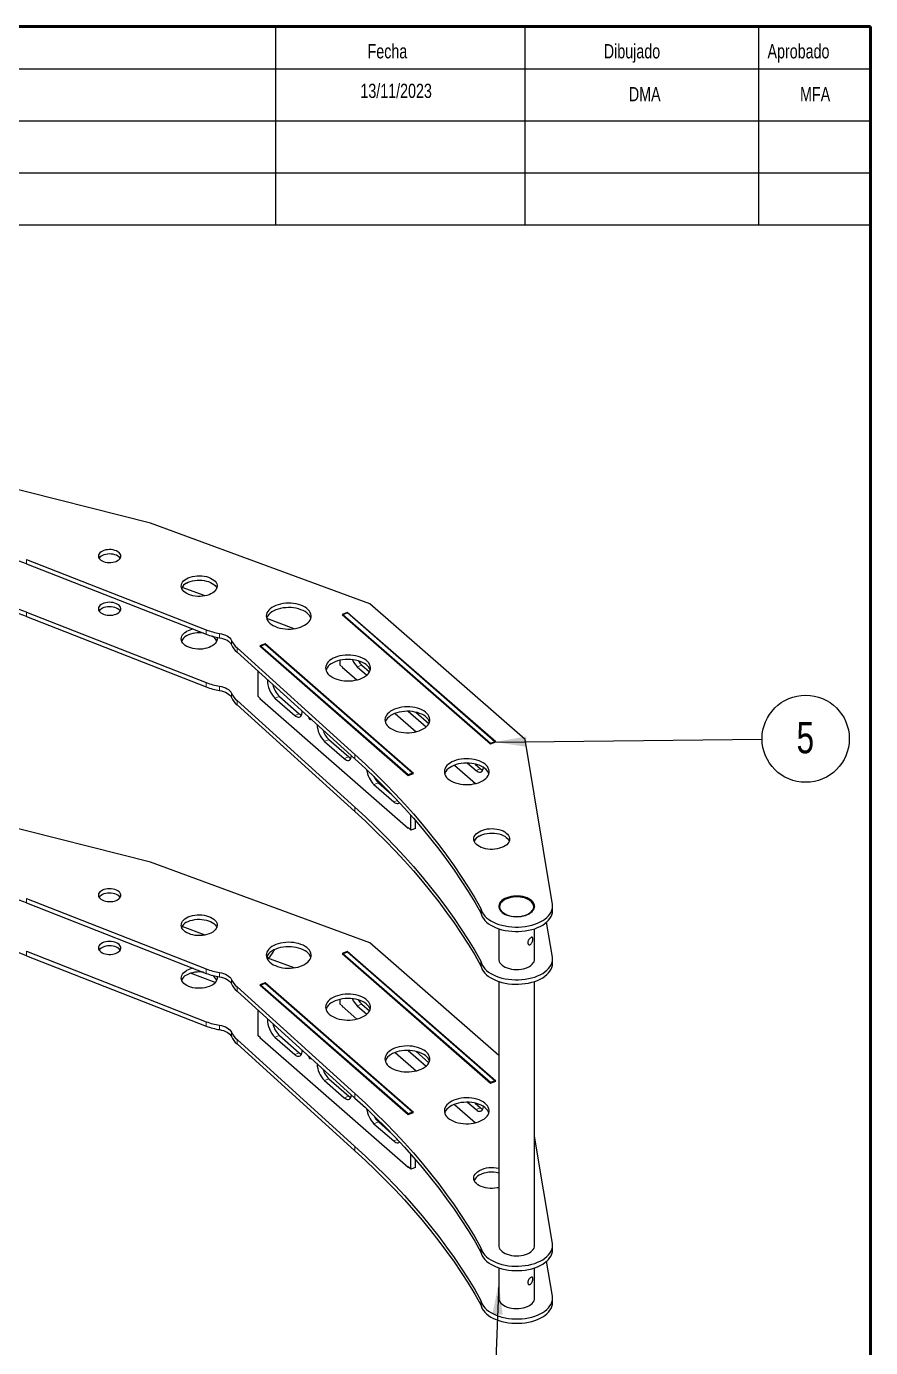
# Model space of a CAD drawing. Header units: millimetres. Extents: x 0 to 1847, y 0 to 674.
# Drawn here: x 493.9 to 588, y 268.8 to 416 of the extents above; entities that cross this region are included whole.
import ezdxf

# ---------------------------------------------------------------- set-up
doc = ezdxf.new("R2010")
doc.units = ezdxf.units.MM
doc.linetypes.add('PHANTOM', pattern=[12.7, 6.35, -1.27, 1.27, -1.27, 1.27, -1.27])
doc.layers.add('FORMATO', color=7, linetype='Continuous')
doc.styles.add('SLDTEXTSTYLE0', font='TXT', dxfattribs={"width": 0.75})
doc.dimstyles.new('SLDDIMSTYLE2', dxfattribs={"dimtxt": 0.18, "dimasz": 3.5, "dimexe": 0, "dimexo": 0.0625, "dimgap": 0, "dimtad": 0, "dimtih": 1, "dimtoh": 1, "dimdec": 0, "dimrnd": 1e-09, "dimzin": 0, "dimdsep": 46, "dimtxsty": 'Standard', "dimsah": 1, "dimcen": 0.09, "dimadec": 0, "dimazin": 0, "dimtfac": 3.5, "dimtdec": 0, "dimtofl": 0, "dimtmove": 0, "dimatfit": 3, "dimfxl": 1, "dimfrac": 2, "dimtolj": 1, "dimtzin": 0, "dimarcsym": 0})

# ---------------------------------------------------------------- blocks, each defined once
blk = doc.blocks.new('SW_NOTE_0_9')
at = {"layer": 'FORMATO', "color": 0}
blk.add_circle((4.86, 0.05), 4.86, dxfattribs=at)
at = {"layer": 'FORMATO', "color": 0, "insert": (4.82, 1.93), "char_height": 3.5, "attachment_point": 2, "style": 'SLDTEXTSTYLE0'}
blk.add_mtext('5', dxfattribs=at)

msp = doc.modelspace()

# ---------------------------------------------------------------- linework, layer by layer
at = {"color": 7, "linetype": 'Continuous', "lineweight": 25}
for p, q in [((507.696, 360.684), (458.189, 373.134)), ((532.143, 351.679), (507.696, 360.684)), ((493.868, 356.63), (513.922, 348.778)), ((493.868, 356.14), (513.922, 348.288)), ((513.778, 352.564), (511.215, 353.509)), ((493.868, 350.751), (513.922, 342.899)), ((529.641, 350.724), (529.057, 350.501)), ((529.654, 350.66), (529.153, 350.469)), ((546.181, 336.276), (529.641, 350.724)), ((529.641, 350.655), (529.641, 350.724)), ((546.085, 336.308), (529.654, 350.66)), ((549.452, 336.56), (532.143, 351.679)), ((493.868, 350.261), (513.922, 342.409)), ((523.709, 348.907), (520.652, 350.033)), ((529.057, 350.501), (545.597, 336.053)), ((529.153, 350.417), (529.153, 350.469)), ((545.584, 336.117), (529.153, 350.469)), ((530.495, 334.883), (517.343, 346.784)), ((530.495, 334.394), (517.343, 346.294)), ((520.464, 347.223), (519.88, 347)), ((519.88, 347), (536.42, 332.552)), ((520.477, 347.159), (519.976, 346.968)), ((519.976, 346.916), (519.976, 346.968)), ((536.407, 332.616), (519.976, 346.968)), ((537.004, 332.775), (520.464, 347.223)), ((520.464, 347.154), (520.464, 347.223)), ((536.908, 332.807), (520.477, 347.159)), ((528.823, 345.384), (528.823, 344.879)), ((529.153, 344.59), (528.823, 344.879)), ((529.098, 344.638), (529.057, 344.622)), ((530.752, 344.663), (531.813, 343.737)), ((531.253, 344.854), (532.112, 344.104)), ((519.646, 344.211), (519.646, 341.378)), ((529.057, 344.622), (530.689, 343.197)), ((529.153, 344.538), (529.153, 344.59)), ((530.495, 329.004), (517.343, 340.905)), ((530.495, 328.514), (517.343, 340.415)), ((519.976, 341.089), (519.646, 341.378)), ((519.921, 341.137), (519.88, 341.121)), ((519.88, 341.121), (536.42, 326.673)), ((519.976, 341.037), (519.976, 341.089)), ((521.575, 341.162), (523.781, 339.236)), ((522.076, 341.353), (524.281, 339.427)), ((534.963, 339.463), (537.305, 337.417)), ((536.434, 339.701), (538.43, 337.957)), ((537.271, 339.598), (538.728, 338.324)), ((527.089, 336.346), (529.294, 334.419)), ((527.59, 336.537), (529.795, 334.61)), ((546.085, 336.308), (545.584, 336.117)), ((545.584, 336.117), (545.584, 336.065)), ((545.597, 336.053), (546.181, 336.276)), ((546.085, 336.308), (546.085, 336.239)), ((552.498, 318.17), (549.452, 336.56)), ((541.579, 333.684), (543.921, 331.638)), ((543.05, 333.921), (543.985, 333.105)), ((543.887, 333.818), (544.486, 333.296)), ((507.696, 322.878), (468.312, 332.783)), ((532.603, 331.53), (534.808, 329.603)), ((533.103, 331.721), (534.597, 330.416)), ((536.908, 332.807), (536.407, 332.616)), ((536.407, 332.616), (536.407, 332.564)), ((536.42, 332.552), (537.004, 332.775)), ((536.908, 332.807), (536.908, 332.738)), ((536.738, 326.448), (536.738, 328.091)), ((537.238, 326.639), (537.238, 327.518)), ((536.738, 326.448), (536.407, 326.737)), ((536.407, 326.737), (536.407, 326.685)), ((536.42, 326.673), (536.462, 326.689)), ((537.238, 326.639), (536.738, 326.448)), ((532.143, 313.873), (507.696, 322.878)), ((493.868, 318.824), (513.922, 310.972)), ((493.868, 318.334), (513.922, 310.483)), ((546.957, 318.552), (547.101, 318.644)), ((547.172, 318.685), (547.101, 318.644)), ((549.93, 318.644), (549.859, 318.685)), ((544.538, 317.707), (544.538, 317.217)), ((552.516, 317.461), (552.516, 317.951)), ((513.778, 314.759), (511.215, 315.703)), ((546.516, 315.461), (546.516, 312.072)), ((550.516, 312.072), (550.516, 315.461)), ((552.498, 312.291), (551.852, 316.187)), ((546.516, 301.319), (532.143, 313.873)), ((493.868, 312.945), (513.922, 305.093)), ((493.868, 312.455), (513.922, 304.603)), ((529.641, 312.918), (529.057, 312.696)), ((529.057, 312.696), (545.597, 298.247)), ((529.654, 312.854), (529.153, 312.663)), ((529.153, 312.611), (529.153, 312.663)), ((545.584, 298.311), (529.153, 312.663)), ((546.181, 298.47), (529.641, 312.918)), ((529.641, 312.849), (529.641, 312.918)), ((546.085, 298.502), (529.654, 312.854)), ((523.709, 311.101), (520.652, 312.227)), ((544.538, 311.828), (544.538, 311.338)), ((552.516, 311.582), (552.516, 312.072)), ((514.926, 309.469), (512.153, 310.49)), ((520.464, 309.417), (519.88, 309.194)), ((520.477, 309.353), (519.976, 309.162)), ((537.004, 294.969), (520.464, 309.417)), ((520.464, 309.348), (520.464, 309.417)), ((536.908, 295.001), (520.477, 309.353)), ((546.516, 309.582), (546.516, 280.145)), ((550.516, 280.145), (550.516, 309.582)), ((530.495, 297.078), (517.343, 308.978)), ((530.495, 296.588), (517.343, 308.488)), ((519.88, 309.194), (536.42, 294.746)), ((519.976, 309.11), (519.976, 309.162)), ((536.407, 294.81), (519.976, 309.162)), ((519.646, 306.405), (519.646, 303.572)), ((528.823, 307.579), (528.823, 307.073)), ((529.153, 306.784), (528.823, 307.073)), ((529.098, 306.832), (529.057, 306.817)), ((529.057, 306.817), (530.689, 305.391)), ((529.153, 306.732), (529.153, 306.784)), ((530.752, 306.857), (531.813, 305.931)), ((531.253, 307.048), (532.112, 306.298)), ((519.976, 303.283), (519.646, 303.572)), ((522.076, 303.547), (524.281, 301.621)), ((530.495, 291.199), (517.343, 303.099)), ((530.495, 290.709), (517.343, 302.609)), ((519.921, 303.331), (519.88, 303.315)), ((519.88, 303.315), (536.42, 288.867)), ((519.976, 303.231), (519.976, 303.283)), ((521.575, 303.356), (523.781, 301.43)), ((534.963, 301.658), (537.305, 299.612)), ((536.434, 301.895), (538.43, 300.151)), ((537.271, 301.792), (538.728, 300.519)), ((527.089, 298.54), (529.294, 296.614)), ((527.59, 298.731), (529.795, 296.805)), ((546.085, 298.502), (545.584, 298.311)), ((545.584, 298.311), (545.584, 298.259)), ((545.597, 298.247), (546.181, 298.47)), ((546.085, 298.502), (546.085, 298.433)), ((543.05, 296.116), (543.985, 295.299)), ((536.908, 295.001), (536.407, 294.81)), ((536.407, 294.81), (536.407, 294.758)), ((536.42, 294.746), (537.004, 294.969)), ((536.908, 295.001), (536.908, 294.932)), ((541.579, 295.878), (543.921, 293.832)), ((543.887, 296.012), (544.486, 295.49)), ((532.603, 293.724), (534.808, 291.797)), ((533.103, 293.915), (534.597, 292.61)), ((552.498, 280.365), (550.516, 292.333)), ((536.738, 288.642), (536.738, 290.285)), ((536.738, 288.642), (536.407, 288.931)), ((536.407, 288.931), (536.407, 288.879)), ((536.42, 288.867), (536.462, 288.883)), ((537.238, 288.833), (536.738, 288.642)), ((537.238, 288.833), (537.238, 289.712)), ((544.538, 279.901), (544.538, 279.411)), ((552.516, 279.655), (552.516, 280.145)), ((552.498, 274.485), (551.852, 278.381)), ((546.516, 277.655), (546.516, 274.266)), ((550.516, 274.266), (550.516, 277.655)), ((544.538, 274.022), (544.538, 273.532)), ((552.516, 273.776), (552.516, 274.266))]:
    msp.add_line(p, q, dxfattribs=at)
at = {"color": 8, "linetype": 'PHANTOM', "lineweight": 18}
for p, q in [((493.868, 356.63), (493.868, 356.14)), ((493.868, 350.751), (493.868, 350.261)), ((513.922, 348.288), (513.922, 348.778)), ((515.391, 348.386), (515.391, 347.896)), ((516.721, 347.116), (516.721, 347.606)), ((517.343, 346.784), (517.343, 346.294)), ((531.253, 344.854), (530.752, 344.663)), ((513.922, 342.409), (513.922, 342.899)), ((515.391, 342.507), (515.391, 342.017)), ((516.721, 341.237), (516.721, 341.727)), ((517.343, 340.905), (517.343, 340.415)), ((522.076, 341.353), (521.575, 341.162)), ((524.281, 339.427), (523.781, 339.236)), ((527.59, 336.537), (527.089, 336.346)), ((529.795, 334.61), (529.294, 334.419)), ((530.495, 334.394), (530.495, 334.883)), ((544.486, 333.296), (543.985, 333.105)), ((533.103, 331.721), (532.603, 331.53)), ((530.495, 328.514), (530.495, 329.004)), ((535.219, 329.76), (534.808, 329.603)), ((493.868, 318.824), (493.868, 318.334)), ((493.868, 312.945), (493.868, 312.455)), ((520.754, 312.189), (520.754, 312.501)), ((513.922, 310.483), (513.922, 310.972)), ((515.391, 310.58), (515.391, 310.09)), ((516.721, 309.311), (516.721, 309.801)), ((517.343, 308.978), (517.343, 308.488)), ((531.253, 307.048), (530.752, 306.857)), ((513.922, 304.603), (513.922, 305.093)), ((515.391, 304.701), (515.391, 304.211)), ((516.721, 303.432), (516.721, 303.921)), ((522.076, 303.547), (521.575, 303.356)), ((517.343, 303.099), (517.343, 302.609)), ((524.281, 301.621), (523.781, 301.43)), ((527.59, 298.731), (527.089, 298.54)), ((529.795, 296.805), (529.294, 296.614)), ((530.495, 296.588), (530.495, 297.078)), ((544.486, 295.49), (543.985, 295.299)), ((533.103, 293.915), (532.603, 293.724)), ((535.219, 291.954), (534.808, 291.797)), ((530.495, 290.709), (530.495, 291.199))]:
    msp.add_line(p, q, dxfattribs=at)
at = {"color": 7, "linetype": 'Continuous', "lineweight": 25, "flags": 128}
for points in [[(504.027, 356.494), (504.164, 356.587), (504.271, 356.693), (504.346, 356.808), (504.386, 356.928), (504.391, 357.05), (504.359, 357.171), (504.293, 357.287), (504.193, 357.395), (504.064, 357.492), (503.908, 357.575), (503.729, 357.641), (503.534, 357.689), (503.328, 357.718), (503.117, 357.726), (502.906, 357.713), (502.702, 357.679), (502.511, 357.627), (502.337, 357.556), (502.187, 357.469), (502.065, 357.369), (501.974, 357.259), (501.916, 357.141), (501.893, 357.019), (501.907, 356.897), (501.956, 356.778), (502.039, 356.666), (502.154, 356.563), (502.298, 356.473), (502.465, 356.398), (502.653, 356.34), (502.854, 356.302), (503.064, 356.284), (503.276, 356.287), (503.484, 356.31), (503.682, 356.353), (503.865, 356.415), (504.027, 356.494)], [(504.319, 356.759), (504.293, 356.797), (504.193, 356.906), (504.064, 357.002), (503.908, 357.085), (503.729, 357.152), (503.534, 357.2), (503.328, 357.228), (503.117, 357.236), (502.906, 357.223), (502.702, 357.189), (502.511, 357.137), (502.337, 357.066), (502.187, 356.979), (502.065, 356.879), (501.974, 356.769), (501.967, 356.759)], [(511.71, 354.472), (511.911, 354.574), (512.134, 354.659), (512.375, 354.726), (512.628, 354.774), (512.891, 354.802), (513.158, 354.81), (513.424, 354.797), (513.685, 354.764), (513.936, 354.711), (514.172, 354.639), (514.39, 354.55), (514.585, 354.444), (514.754, 354.325), (514.894, 354.193), (515.003, 354.053), (515.078, 353.904), (515.118, 353.752), (515.122, 353.598), (515.091, 353.445), (515.025, 353.295), (514.924, 353.152), (514.792, 353.018), (514.63, 352.896), (514.441, 352.787), (514.229, 352.693), (513.997, 352.617), (513.749, 352.559), (513.49, 352.52), (513.225, 352.502), (512.958, 352.505), (512.694, 352.528), (512.437, 352.571), (512.193, 352.634), (511.965, 352.715), (511.758, 352.812), (511.576, 352.925), (511.421, 353.051), (511.297, 353.187), (511.205, 353.332), (511.147, 353.483), (511.125, 353.636), (511.138, 353.79), (511.187, 353.942), (511.27, 354.089), (511.387, 354.227), (511.534, 354.356), (511.71, 354.472)], [(511.71, 353.982), (511.911, 354.084), (512.134, 354.169), (512.375, 354.236), (512.628, 354.284), (512.891, 354.312), (513.158, 354.32), (513.424, 354.307), (513.685, 354.274), (513.936, 354.221), (514.172, 354.149), (514.39, 354.06), (514.585, 353.954), (514.754, 353.835), (514.894, 353.704), (515.003, 353.563), (515.078, 353.415), (515.079, 353.411)], [(504.027, 350.615), (504.164, 350.708), (504.271, 350.814), (504.346, 350.928), (504.386, 351.049), (504.391, 351.171), (504.359, 351.292), (504.293, 351.408), (504.193, 351.516), (504.064, 351.613), (503.908, 351.696), (503.729, 351.762), (503.534, 351.81), (503.328, 351.839), (503.117, 351.846), (502.906, 351.834), (502.702, 351.8), (502.511, 351.747), (502.337, 351.677), (502.187, 351.59), (502.065, 351.49), (501.974, 351.38), (501.916, 351.262), (501.893, 351.14), (501.907, 351.018), (501.956, 350.899), (502.039, 350.787), (502.154, 350.684), (502.298, 350.594), (502.465, 350.519), (502.653, 350.461), (502.854, 350.423), (503.064, 350.405), (503.276, 350.407), (503.484, 350.431), (503.682, 350.474), (503.865, 350.536), (504.027, 350.615)], [(504.319, 350.88), (504.293, 350.918), (504.193, 351.026), (504.064, 351.123), (503.908, 351.206), (503.729, 351.272), (503.534, 351.32), (503.328, 351.349), (503.117, 351.357), (502.906, 351.344), (502.702, 351.31), (502.511, 351.257), (502.337, 351.187), (502.187, 351.1), (502.065, 351), (501.974, 350.89), (501.967, 350.88)], [(524.874, 349.287), (525.07, 349.414), (525.24, 349.555), (525.379, 349.706), (525.486, 349.865), (525.56, 350.031), (525.599, 350.2), (525.604, 350.371), (525.573, 350.541), (525.508, 350.708), (525.409, 350.869), (525.277, 351.023), (525.115, 351.166), (524.925, 351.297), (524.71, 351.414), (524.472, 351.516), (524.214, 351.601), (523.942, 351.667), (523.657, 351.715), (523.365, 351.743), (523.069, 351.75), (522.774, 351.738), (522.483, 351.705), (522.201, 351.652), (521.932, 351.581), (521.679, 351.492), (521.446, 351.386), (521.237, 351.265), (521.053, 351.131), (520.899, 350.985), (520.776, 350.83), (520.685, 350.667), (520.628, 350.499), (520.606, 350.328), (520.619, 350.158), (520.667, 349.989), (520.75, 349.825), (520.865, 349.667), (521.012, 349.519), (521.188, 349.381), (521.391, 349.257), (521.619, 349.147), (521.867, 349.054), (522.132, 348.978), (522.411, 348.921), (522.7, 348.883), (522.995, 348.865), (523.291, 348.868), (523.585, 348.891), (523.871, 348.933), (524.148, 348.995), (524.409, 349.075), (524.652, 349.173), (524.874, 349.287)], [(525.57, 350.062), (525.508, 350.218), (525.409, 350.379), (525.277, 350.533), (525.115, 350.676), (524.925, 350.807), (524.71, 350.924), (524.472, 351.026), (524.214, 351.111), (523.942, 351.177), (523.657, 351.225), (523.365, 351.253), (523.069, 351.26), (522.774, 351.248), (522.483, 351.215), (522.201, 351.162), (521.932, 351.091), (521.679, 351.002), (521.446, 350.896), (521.237, 350.775), (521.053, 350.641), (520.899, 350.495), (520.776, 350.34), (520.685, 350.177), (520.642, 350.062)], [(515.103, 347.948), (515.118, 347.873), (515.122, 347.719), (515.091, 347.565), (515.025, 347.416), (514.924, 347.273), (514.792, 347.139), (514.63, 347.016), (514.441, 346.907), (514.229, 346.814), (513.997, 346.737), (513.749, 346.68), (513.49, 346.641), (513.225, 346.623), (512.958, 346.626), (512.694, 346.649), (512.437, 346.692), (512.193, 346.755), (511.965, 346.836), (511.758, 346.933), (511.576, 347.046), (511.421, 347.172), (511.297, 347.308), (511.205, 347.453), (511.147, 347.604), (511.125, 347.757), (511.138, 347.911), (511.187, 348.063), (511.27, 348.209), (511.387, 348.348), (511.534, 348.477), (511.71, 348.593), (511.71, 348.593)], [(515.391, 348.386), (515.625, 348.339), (515.846, 348.274), (516.051, 348.194), (516.236, 348.099), (516.398, 347.99), (516.534, 347.871), (516.643, 347.742), (516.721, 347.606)], [(515.391, 347.896), (515.625, 347.849), (515.846, 347.784), (516.051, 347.704), (516.236, 347.609), (516.398, 347.5), (516.534, 347.381), (516.643, 347.252), (516.721, 347.116)], [(531.49, 343.507), (531.687, 343.635), (531.856, 343.776), (531.995, 343.926), (532.102, 344.086), (532.176, 344.251), (532.215, 344.421), (532.22, 344.592), (532.189, 344.762), (532.124, 344.929), (532.025, 345.09), (531.894, 345.243), (531.732, 345.386), (531.542, 345.518), (531.326, 345.635), (531.088, 345.737), (530.831, 345.821), (530.558, 345.888), (530.273, 345.935), (529.981, 345.963), (529.685, 345.971), (529.39, 345.958), (529.099, 345.925), (528.817, 345.873), (528.548, 345.802), (528.295, 345.713), (528.062, 345.607), (527.853, 345.486), (527.67, 345.352), (527.515, 345.206), (527.392, 345.05), (527.301, 344.888), (527.245, 344.72), (527.223, 344.549), (527.236, 344.378), (527.284, 344.21), (527.366, 344.045), (527.482, 343.888), (527.628, 343.739), (527.805, 343.602), (528.008, 343.477), (528.235, 343.368), (528.483, 343.274), (528.749, 343.199), (529.028, 343.141), (529.317, 343.104), (529.611, 343.086), (529.907, 343.089), (530.201, 343.111), (530.488, 343.154), (530.764, 343.216), (531.025, 343.296), (531.269, 343.394), (531.49, 343.507)], [(532.186, 344.283), (532.124, 344.439), (532.025, 344.6), (531.894, 344.753), (531.732, 344.896), (531.542, 345.028), (531.326, 345.145), (531.088, 345.247), (530.831, 345.331), (530.558, 345.398), (530.273, 345.446), (529.981, 345.473), (529.685, 345.481), (529.39, 345.468), (529.099, 345.436), (528.817, 345.383), (528.548, 345.312), (528.295, 345.223), (528.062, 345.117), (527.853, 344.996), (527.67, 344.862), (527.515, 344.716), (527.392, 344.56), (527.301, 344.398), (527.259, 344.283)], [(515.391, 342.507), (515.625, 342.46), (515.846, 342.395), (516.051, 342.315), (516.236, 342.22), (516.398, 342.111), (516.534, 341.992), (516.643, 341.863), (516.721, 341.727)], [(515.391, 342.017), (515.625, 341.97), (515.846, 341.905), (516.051, 341.825), (516.236, 341.73), (516.398, 341.621), (516.534, 341.502), (516.643, 341.373), (516.721, 341.237)], [(523.781, 339.236), (523.91, 339.138), (524.036, 339.072), (524.156, 339.041), (524.267, 339.045), (524.366, 339.083), (524.45, 339.156), (524.518, 339.261), (524.567, 339.395), (524.598, 339.555), (524.608, 339.72)], [(524.281, 339.427), (524.411, 339.329), (524.522, 339.269)], [(525.3, 339.094), (525.308, 339.049), (525.337, 338.956), (525.382, 338.873), (525.435, 338.811), (525.488, 338.781), (525.532, 338.786), (525.562, 338.826), (525.569, 338.851)], [(538.106, 337.728), (538.303, 337.856), (538.472, 337.996), (538.611, 338.147), (538.719, 338.307), (538.792, 338.472), (538.832, 338.642), (538.836, 338.813), (538.806, 338.983), (538.74, 339.149), (538.641, 339.311), (538.51, 339.464), (538.348, 339.607), (538.158, 339.738), (537.942, 339.856), (537.704, 339.957), (537.447, 340.042), (537.174, 340.109), (536.89, 340.156), (536.598, 340.184), (536.302, 340.191), (536.006, 340.179), (535.716, 340.146), (535.434, 340.094), (535.164, 340.022), (534.911, 339.933), (534.679, 339.828), (534.469, 339.707), (534.286, 339.572), (534.132, 339.426), (534.008, 339.271), (533.918, 339.108), (533.861, 338.94), (533.839, 338.77), (533.852, 338.599), (533.9, 338.43), (533.982, 338.266), (534.098, 338.109), (534.245, 337.96), (534.421, 337.823), (534.624, 337.698), (534.851, 337.588), (535.099, 337.495), (535.365, 337.419), (535.644, 337.362), (535.933, 337.324), (536.228, 337.307), (536.524, 337.309), (536.817, 337.332), (537.104, 337.375), (537.38, 337.436), (537.642, 337.517), (537.885, 337.614), (538.106, 337.728)], [(538.802, 338.503), (538.74, 338.66), (538.641, 338.821), (538.51, 338.974), (538.348, 339.117), (538.158, 339.248), (537.942, 339.366), (537.704, 339.467), (537.447, 339.552), (537.174, 339.619), (536.89, 339.666), (536.598, 339.694), (536.302, 339.702), (536.006, 339.689), (535.716, 339.656), (535.434, 339.604), (535.164, 339.533), (534.911, 339.443), (534.679, 339.338), (534.469, 339.217), (534.286, 339.082), (534.132, 338.936), (534.008, 338.781), (533.918, 338.618), (533.875, 338.503)], [(529.294, 334.419), (529.424, 334.322), (529.55, 334.256), (529.67, 334.225), (529.781, 334.229), (529.879, 334.267), (529.964, 334.34), (530.031, 334.445), (530.081, 334.579), (530.111, 334.739), (530.111, 334.74)], [(529.795, 334.61), (529.924, 334.512), (530.036, 334.453)], [(530.495, 334.883), (531.662, 333.807), (532.797, 332.72), (533.901, 331.622), (534.972, 330.513), (536.01, 329.394), (537.016, 328.265), (537.988, 327.126), (538.927, 325.978), (539.832, 324.82), (540.702, 323.655), (541.539, 322.48), (542.341, 321.298), (543.108, 320.108), (543.841, 318.911), (544.538, 317.707)], [(530.495, 334.394), (531.662, 333.317), (532.797, 332.23), (533.901, 331.132), (534.972, 330.023), (536.01, 328.904), (537.016, 327.775), (537.988, 326.636), (538.927, 325.488), (539.832, 324.33), (540.702, 323.165), (541.539, 321.99), (542.341, 320.808), (543.108, 319.618), (543.841, 318.421), (544.538, 317.217)], [(544.723, 331.949), (544.919, 332.076), (545.089, 332.217), (545.228, 332.368), (545.335, 332.527), (545.409, 332.693), (545.448, 332.862), (545.453, 333.033), (545.422, 333.203), (545.357, 333.37), (545.258, 333.531), (545.126, 333.685), (544.964, 333.828), (544.774, 333.959), (544.559, 334.076), (544.321, 334.178), (544.064, 334.263), (543.791, 334.329), (543.506, 334.377), (543.214, 334.405), (542.918, 334.412), (542.623, 334.399), (542.332, 334.367), (542.05, 334.314), (541.781, 334.243), (541.528, 334.154), (541.295, 334.048), (541.086, 333.927), (540.902, 333.793), (540.748, 333.647), (540.625, 333.492), (540.534, 333.329), (540.477, 333.161), (540.455, 332.99), (540.468, 332.82), (540.517, 332.651), (540.599, 332.487), (540.714, 332.329), (540.861, 332.181), (541.037, 332.043), (541.24, 331.919), (541.468, 331.809), (541.716, 331.716), (541.981, 331.64), (542.26, 331.583), (542.549, 331.545), (542.844, 331.527), (543.14, 331.53), (543.434, 331.553), (543.721, 331.595), (543.997, 331.657), (544.258, 331.737), (544.501, 331.835), (544.723, 331.949)], [(545.419, 332.724), (545.357, 332.88), (545.258, 333.041), (545.126, 333.195), (544.964, 333.338), (544.774, 333.469), (544.559, 333.586), (544.321, 333.688), (544.064, 333.773), (543.791, 333.839), (543.506, 333.887), (543.214, 333.915), (542.918, 333.922), (542.623, 333.91), (542.332, 333.877), (542.05, 333.824), (541.781, 333.753), (541.528, 333.664), (541.295, 333.558), (541.086, 333.437), (540.902, 333.303), (540.748, 333.157), (540.625, 333.002), (540.534, 332.839), (540.491, 332.724)], [(543.985, 333.105), (544.114, 333.007), (544.241, 332.941), (544.36, 332.91), (544.471, 332.914), (544.57, 332.952), (544.654, 333.025), (544.722, 333.13), (544.772, 333.264), (544.802, 333.424), (544.805, 333.45)], [(544.486, 333.296), (544.615, 333.198), (544.726, 333.138)], [(530.495, 329.004), (531.662, 327.928), (532.797, 326.841), (533.901, 325.743), (534.972, 324.634), (536.01, 323.515), (537.016, 322.385), (537.988, 321.247), (538.927, 320.098), (539.832, 318.941), (540.702, 317.775), (541.539, 316.601), (542.341, 315.419), (543.108, 314.229), (543.841, 313.032), (544.538, 311.828)], [(530.495, 328.514), (531.662, 327.438), (532.797, 326.351), (533.901, 325.253), (534.972, 324.144), (536.01, 323.025), (537.016, 321.896), (537.988, 320.757), (538.927, 319.609), (539.832, 318.451), (540.702, 317.286), (541.539, 316.111), (542.341, 314.929), (543.108, 313.739), (543.841, 312.542), (544.538, 311.338)], [(534.808, 329.603), (534.937, 329.505), (535.064, 329.44), (535.184, 329.409), (535.294, 329.413), (535.393, 329.451), (535.459, 329.504)], [(544.321, 326.276), (544.522, 326.378), (544.745, 326.463), (544.985, 326.53), (545.239, 326.578), (545.502, 326.607), (545.769, 326.614), (546.035, 326.601), (546.296, 326.568), (546.547, 326.515), (546.783, 326.443), (547.001, 326.354), (547.196, 326.249), (547.365, 326.129), (547.505, 325.998), (547.613, 325.857), (547.688, 325.709), (547.728, 325.556), (547.733, 325.402), (547.702, 325.249), (547.635, 325.099), (547.535, 324.956), (547.403, 324.822), (547.241, 324.7), (547.052, 324.591), (546.84, 324.497), (546.607, 324.421), (546.36, 324.363), (546.101, 324.325), (545.836, 324.307), (545.568, 324.309), (545.304, 324.332), (545.048, 324.376), (544.804, 324.438), (544.576, 324.519), (544.369, 324.617), (544.187, 324.729), (544.032, 324.855), (543.907, 324.991), (543.816, 325.136), (543.758, 325.287), (543.736, 325.441), (543.749, 325.595), (543.798, 325.746), (543.881, 325.893), (543.998, 326.032), (544.145, 326.16), (544.321, 326.276)], [(544.321, 325.786), (544.522, 325.888), (544.745, 325.973), (544.985, 326.04), (545.239, 326.088), (545.502, 326.117), (545.769, 326.124), (546.035, 326.111), (546.296, 326.078), (546.547, 326.025), (546.783, 325.953), (547.001, 325.864), (547.196, 325.759), (547.365, 325.639), (547.505, 325.508), (547.613, 325.367), (547.688, 325.219), (547.69, 325.215)], [(504.027, 318.688), (504.164, 318.782), (504.271, 318.887), (504.346, 319.002), (504.386, 319.122), (504.391, 319.244), (504.359, 319.365), (504.293, 319.482), (504.193, 319.59), (504.064, 319.686), (503.908, 319.769), (503.729, 319.836), (503.534, 319.884), (503.328, 319.912), (503.117, 319.92), (502.906, 319.907), (502.702, 319.873), (502.511, 319.821), (502.337, 319.75), (502.187, 319.663), (502.065, 319.564), (501.974, 319.453), (501.916, 319.335), (501.893, 319.214), (501.907, 319.091), (501.956, 318.972), (502.039, 318.86), (502.154, 318.757), (502.298, 318.667), (502.465, 318.592), (502.653, 318.535), (502.854, 318.496), (503.064, 318.478), (503.276, 318.481), (503.484, 318.504), (503.682, 318.547), (503.865, 318.609), (504.027, 318.688)], [(504.319, 318.953), (504.293, 318.992), (504.193, 319.1), (504.064, 319.197), (503.908, 319.279), (503.729, 319.346), (503.534, 319.394), (503.328, 319.422), (503.117, 319.43), (502.906, 319.417), (502.702, 319.384), (502.511, 319.331), (502.337, 319.26), (502.187, 319.174), (502.065, 319.074), (501.974, 318.963), (501.967, 318.953)], [(544.538, 317.707), (544.596, 317.491), (544.689, 317.278), (544.817, 317.072), (544.977, 316.874), (545.17, 316.685), (545.393, 316.508), (545.644, 316.343), (545.92, 316.194), (546.22, 316.059), (546.541, 315.942), (546.88, 315.843), (547.233, 315.763), (547.598, 315.703), (547.971, 315.663), (548.348, 315.644), (548.728, 315.645), (549.105, 315.667), (549.477, 315.709), (549.841, 315.772), (550.193, 315.854), (550.529, 315.955), (550.848, 316.074), (551.145, 316.21), (551.419, 316.362), (551.666, 316.528), (551.886, 316.707), (552.075, 316.897), (552.232, 317.096), (552.355, 317.303), (552.444, 317.516), (552.498, 317.733), (552.516, 317.952), (552.498, 318.17)], [(549.93, 317.134), (550.106, 317.25), (550.253, 317.379), (550.37, 317.518), (550.453, 317.664), (550.502, 317.816), (550.515, 317.97), (550.493, 318.124), (550.436, 318.274), (550.344, 318.419), (550.219, 318.556), (550.064, 318.681), (549.882, 318.794), (549.675, 318.891), (549.447, 318.972), (549.203, 319.035), (548.947, 319.078), (548.683, 319.101), (548.415, 319.104), (548.15, 319.086), (547.891, 319.048), (547.644, 318.99), (547.412, 318.913), (547.199, 318.82), (547.01, 318.711), (546.848, 318.588), (546.716, 318.454), (546.616, 318.311), (546.549, 318.162), (546.518, 318.008), (546.523, 317.854), (546.563, 317.702), (546.638, 317.554), (546.746, 317.413), (546.886, 317.281), (547.055, 317.162), (547.25, 317.057), (547.468, 316.967), (547.704, 316.895), (547.955, 316.842), (548.216, 316.809), (548.482, 316.796), (548.749, 316.804), (549.012, 316.832), (549.266, 316.88), (549.506, 316.948), (549.729, 317.033), (549.93, 317.134)], [(547.035, 318.597), (546.887, 318.474), (546.769, 318.341), (546.683, 318.2), (546.632, 318.053), (546.616, 317.904), (546.635, 317.754), (546.689, 317.608), (546.777, 317.467), (546.898, 317.335), (547.049, 317.213), (547.227, 317.104), (547.429, 317.01), (547.651, 316.933), (547.89, 316.874), (548.14, 316.835), (548.397, 316.815), (548.656, 316.816), (548.913, 316.837), (549.162, 316.878), (549.399, 316.939), (549.62, 317.017), (549.82, 317.112), (549.996, 317.222), (550.145, 317.345), (550.263, 317.479), (550.348, 317.62), (550.399, 317.767), (550.416, 317.916), (550.397, 318.065), (550.342, 318.212), (550.254, 318.352), (550.133, 318.485), (549.983, 318.607), (549.805, 318.716), (549.603, 318.809), (549.38, 318.887), (549.142, 318.945), (548.892, 318.985), (548.635, 319.005), (548.375, 319.004), (548.119, 318.982), (547.869, 318.941), (547.632, 318.881), (547.411, 318.802), (547.211, 318.707), (547.035, 318.597)], [(549.93, 318.644), (550.011, 318.595), (550.175, 318.473), (550.309, 318.34), (550.411, 318.197), (550.479, 318.048), (550.512, 317.895), (550.513, 317.889)], [(511.71, 316.666), (511.911, 316.768), (512.134, 316.853), (512.375, 316.92), (512.628, 316.968), (512.891, 316.996), (513.158, 317.004), (513.424, 316.991), (513.685, 316.958), (513.936, 316.905), (514.172, 316.833), (514.39, 316.744), (514.585, 316.638), (514.754, 316.519), (514.894, 316.388), (515.003, 316.247), (515.078, 316.099), (515.118, 315.946), (515.122, 315.792), (515.091, 315.639), (515.025, 315.489), (514.924, 315.346), (514.792, 315.212), (514.63, 315.09), (514.441, 314.981), (514.229, 314.887), (513.997, 314.811), (513.749, 314.753), (513.49, 314.715), (513.225, 314.697), (512.958, 314.699), (512.694, 314.722), (512.437, 314.766), (512.193, 314.828), (511.965, 314.909), (511.758, 315.007), (511.576, 315.119), (511.421, 315.245), (511.297, 315.381), (511.205, 315.526), (511.147, 315.677), (511.125, 315.83), (511.138, 315.985), (511.187, 316.136), (511.27, 316.283), (511.387, 316.421), (511.534, 316.55), (511.71, 316.666)], [(544.538, 317.217), (544.596, 317.001), (544.689, 316.788), (544.817, 316.582), (544.977, 316.384), (545.17, 316.195), (545.393, 316.018), (545.644, 315.853), (545.92, 315.704), (546.22, 315.57), (546.541, 315.453), (546.88, 315.354), (547.233, 315.274), (547.598, 315.213), (547.971, 315.173), (548.348, 315.154), (548.728, 315.155), (549.105, 315.177), (549.477, 315.219), (549.841, 315.282), (550.193, 315.364), (550.529, 315.465), (550.848, 315.585), (551.145, 315.72), (551.419, 315.872), (551.666, 316.038), (551.886, 316.217), (552.075, 316.407), (552.232, 316.606), (552.355, 316.813), (552.444, 317.026), (552.498, 317.243), (552.516, 317.461)], [(511.71, 316.176), (511.911, 316.278), (512.134, 316.363), (512.375, 316.43), (512.628, 316.478), (512.891, 316.507), (513.158, 316.514), (513.424, 316.501), (513.685, 316.468), (513.936, 316.415), (514.172, 316.343), (514.39, 316.254), (514.585, 316.149), (514.754, 316.029), (514.894, 315.898), (515.003, 315.757), (515.078, 315.609), (515.079, 315.605)], [(504.027, 312.809), (504.164, 312.903), (504.271, 313.008), (504.346, 313.123), (504.386, 313.243), (504.391, 313.365), (504.359, 313.486), (504.293, 313.602), (504.193, 313.711), (504.064, 313.807), (503.908, 313.89), (503.729, 313.957), (503.534, 314.005), (503.328, 314.033), (503.117, 314.041), (502.906, 314.028), (502.702, 313.994), (502.511, 313.942), (502.337, 313.871), (502.187, 313.784), (502.065, 313.684), (501.974, 313.574), (501.916, 313.456), (501.893, 313.335), (501.907, 313.212), (501.956, 313.093), (502.039, 312.981), (502.154, 312.878), (502.298, 312.788), (502.465, 312.713), (502.653, 312.655), (502.854, 312.617), (503.064, 312.599), (503.276, 312.602), (503.484, 312.625), (503.682, 312.668), (503.865, 312.73), (504.027, 312.809)], [(524.874, 311.481), (525.07, 311.609), (525.24, 311.749), (525.379, 311.9), (525.486, 312.059), (525.56, 312.225), (525.599, 312.394), (525.604, 312.565), (525.573, 312.735), (525.508, 312.902), (525.409, 313.063), (525.277, 313.217), (525.115, 313.36), (524.925, 313.491), (524.71, 313.608), (524.472, 313.71), (524.214, 313.795), (523.942, 313.861), (523.657, 313.909), (523.365, 313.937), (523.069, 313.944), (522.774, 313.932), (522.483, 313.899), (522.201, 313.847), (521.932, 313.775), (521.679, 313.686), (521.446, 313.58), (521.237, 313.46), (521.053, 313.325), (520.899, 313.179), (520.776, 313.024), (520.685, 312.861), (520.628, 312.693), (520.606, 312.523), (520.619, 312.352), (520.667, 312.183), (520.75, 312.019), (520.865, 311.861), (521.012, 311.713), (521.188, 311.575), (521.391, 311.451), (521.619, 311.341), (521.867, 311.248), (522.132, 311.172), (522.411, 311.115), (522.7, 311.077), (522.995, 311.059), (523.291, 311.062), (523.585, 311.085), (523.871, 311.127), (524.148, 311.189), (524.409, 311.27), (524.652, 311.367), (524.874, 311.481)], [(504.319, 313.074), (504.293, 313.112), (504.193, 313.221), (504.064, 313.317), (503.908, 313.4), (503.729, 313.467), (503.534, 313.515), (503.328, 313.543), (503.117, 313.551), (502.906, 313.538), (502.702, 313.504), (502.511, 313.452), (502.337, 313.381), (502.187, 313.294), (502.065, 313.194), (501.974, 313.084), (501.967, 313.074)], [(525.57, 312.256), (525.508, 312.412), (525.409, 312.574), (525.277, 312.727), (525.115, 312.87), (524.925, 313.001), (524.71, 313.118), (524.472, 313.22), (524.214, 313.305), (523.942, 313.372), (523.657, 313.419), (523.365, 313.447), (523.069, 313.454), (522.774, 313.442), (522.483, 313.409), (522.201, 313.357), (521.932, 313.285), (521.679, 313.196), (521.446, 313.091), (521.237, 312.97), (521.053, 312.835), (520.899, 312.689), (520.776, 312.534), (520.685, 312.371), (520.642, 312.256)], [(544.538, 311.828), (544.596, 311.612), (544.689, 311.399), (544.817, 311.193), (544.977, 310.995), (545.17, 310.806), (545.393, 310.629), (545.644, 310.464), (545.92, 310.314), (546.22, 310.18), (546.541, 310.063), (546.88, 309.964), (547.233, 309.884), (547.598, 309.824), (547.971, 309.784), (548.348, 309.764), (548.728, 309.766), (549.105, 309.788), (549.477, 309.83), (549.841, 309.893), (550.193, 309.975), (550.529, 310.076), (550.848, 310.195), (551.145, 310.331), (551.419, 310.483), (551.666, 310.649), (551.886, 310.828), (552.075, 311.018), (552.232, 311.217), (552.355, 311.424), (552.444, 311.637), (552.498, 311.854), (552.516, 312.073), (552.498, 312.291)], [(515.103, 310.142), (515.118, 310.067), (515.122, 309.913), (515.091, 309.76), (515.025, 309.61), (514.924, 309.467), (514.792, 309.333), (514.63, 309.211), (514.441, 309.102), (514.229, 309.008), (513.997, 308.932), (513.749, 308.874), (513.49, 308.836), (513.225, 308.818), (512.958, 308.82), (512.694, 308.843), (512.437, 308.886), (512.193, 308.949), (511.965, 309.03), (511.758, 309.127), (511.576, 309.24), (511.421, 309.366), (511.297, 309.502), (511.205, 309.647), (511.147, 309.798), (511.125, 309.951), (511.138, 310.105), (511.187, 310.257), (511.27, 310.404), (511.387, 310.542), (511.534, 310.671), (511.71, 310.787), (511.71, 310.787)], [(544.538, 311.338), (544.596, 311.122), (544.689, 310.909), (544.817, 310.703), (544.977, 310.505), (545.17, 310.316), (545.393, 310.139), (545.644, 309.974), (545.92, 309.824), (546.22, 309.69), (546.541, 309.573), (546.88, 309.474), (547.233, 309.394), (547.598, 309.334), (547.971, 309.294), (548.348, 309.274), (548.728, 309.276), (549.105, 309.298), (549.477, 309.34), (549.841, 309.403), (550.193, 309.485), (550.529, 309.586), (550.848, 309.705), (551.145, 309.841), (551.419, 309.993), (551.666, 310.159), (551.886, 310.338), (552.075, 310.528), (552.232, 310.727), (552.355, 310.934), (552.444, 311.147), (552.498, 311.364), (552.516, 311.582)], [(546.516, 312.072), (546.523, 311.975), (546.563, 311.823), (546.638, 311.675), (546.746, 311.534), (546.886, 311.402), (547.055, 311.283), (547.25, 311.178), (547.468, 311.088), (547.704, 311.016), (547.955, 310.963), (548.216, 310.93), (548.482, 310.917), (548.749, 310.925), (549.012, 310.953), (549.266, 311.001), (549.506, 311.068), (549.729, 311.154), (549.93, 311.255)], [(549.93, 311.255), (550.106, 311.371), (550.253, 311.5), (550.37, 311.639), (550.453, 311.785), (550.502, 311.937), (550.516, 312.072)], [(515.391, 310.58), (515.625, 310.533), (515.846, 310.468), (516.051, 310.388), (516.236, 310.293), (516.398, 310.185), (516.534, 310.065), (516.643, 309.936), (516.721, 309.801)], [(515.391, 310.09), (515.625, 310.043), (515.846, 309.979), (516.051, 309.898), (516.236, 309.803), (516.398, 309.695), (516.534, 309.575), (516.643, 309.446), (516.721, 309.311)], [(531.49, 305.701), (531.687, 305.829), (531.856, 305.97), (531.995, 306.121), (532.102, 306.28), (532.176, 306.446), (532.215, 306.615), (532.22, 306.786), (532.189, 306.956), (532.124, 307.123), (532.025, 307.284), (531.894, 307.437), (531.732, 307.581), (531.542, 307.712), (531.326, 307.829), (531.088, 307.931), (530.831, 308.016), (530.558, 308.082), (530.273, 308.13), (529.981, 308.157), (529.685, 308.165), (529.39, 308.152), (529.099, 308.12), (528.817, 308.067), (528.548, 307.996), (528.295, 307.907), (528.062, 307.801), (527.853, 307.68), (527.67, 307.546), (527.515, 307.4), (527.392, 307.244), (527.301, 307.082), (527.245, 306.914), (527.223, 306.743), (527.236, 306.572), (527.284, 306.404), (527.366, 306.24), (527.482, 306.082), (527.628, 305.934), (527.805, 305.796), (528.008, 305.672), (528.235, 305.562), (528.483, 305.469), (528.749, 305.393), (529.028, 305.336), (529.317, 305.298), (529.611, 305.28), (529.907, 305.283), (530.201, 305.305), (530.488, 305.348), (530.764, 305.41), (531.025, 305.49), (531.269, 305.588), (531.49, 305.701)], [(532.186, 306.477), (532.124, 306.633), (532.025, 306.794), (531.894, 306.947), (531.732, 307.091), (531.542, 307.222), (531.326, 307.339), (531.088, 307.441), (530.831, 307.526), (530.558, 307.592), (530.273, 307.64), (529.981, 307.667), (529.685, 307.675), (529.39, 307.662), (529.099, 307.63), (528.817, 307.577), (528.548, 307.506), (528.295, 307.417), (528.062, 307.311), (527.853, 307.19), (527.67, 307.056), (527.515, 306.91), (527.392, 306.755), (527.301, 306.592), (527.259, 306.477)], [(515.391, 304.701), (515.625, 304.654), (515.846, 304.589), (516.051, 304.509), (516.236, 304.414), (516.398, 304.305), (516.534, 304.186), (516.643, 304.057), (516.721, 303.921)], [(515.391, 304.211), (515.625, 304.164), (515.846, 304.099), (516.051, 304.019), (516.236, 303.924), (516.398, 303.816), (516.534, 303.696), (516.643, 303.567), (516.721, 303.432)], [(538.106, 299.922), (538.303, 300.05), (538.472, 300.19), (538.611, 300.341), (538.719, 300.501), (538.792, 300.666), (538.832, 300.836), (538.836, 301.007), (538.806, 301.177), (538.74, 301.344), (538.641, 301.505), (538.51, 301.658), (538.348, 301.801), (538.158, 301.932), (537.942, 302.05), (537.704, 302.151), (537.447, 302.236), (537.174, 302.303), (536.89, 302.35), (536.598, 302.378), (536.302, 302.386), (536.006, 302.373), (535.716, 302.34), (535.434, 302.288), (535.164, 302.217), (534.911, 302.128), (534.679, 302.022), (534.469, 301.901), (534.286, 301.766), (534.132, 301.621), (534.008, 301.465), (533.918, 301.302), (533.861, 301.135), (533.839, 300.964), (533.852, 300.793), (533.9, 300.624), (533.982, 300.46), (534.098, 300.303), (534.245, 300.154), (534.421, 300.017), (534.624, 299.892), (534.851, 299.783), (535.099, 299.689), (535.365, 299.613), (535.644, 299.556), (535.933, 299.519), (536.228, 299.501), (536.524, 299.503), (536.817, 299.526), (537.104, 299.569), (537.38, 299.631), (537.642, 299.711), (537.885, 299.809), (538.106, 299.922)], [(523.781, 301.43), (523.91, 301.332), (524.036, 301.266), (524.156, 301.235), (524.267, 301.239), (524.366, 301.278), (524.45, 301.35), (524.518, 301.455), (524.567, 301.589), (524.598, 301.749), (524.608, 301.915)], [(524.281, 301.621), (524.411, 301.523), (524.522, 301.464)], [(525.3, 301.288), (525.308, 301.243), (525.337, 301.15), (525.382, 301.067), (525.435, 301.006), (525.488, 300.975), (525.532, 300.98), (525.562, 301.02), (525.569, 301.045)], [(538.802, 300.698), (538.74, 300.854), (538.641, 301.015), (538.51, 301.168), (538.348, 301.311), (538.158, 301.442), (537.942, 301.56), (537.704, 301.661), (537.447, 301.746), (537.174, 301.813), (536.89, 301.86), (536.598, 301.888), (536.302, 301.896), (536.006, 301.883), (535.716, 301.85), (535.434, 301.798), (535.164, 301.727), (534.911, 301.638), (534.679, 301.532), (534.469, 301.411), (534.286, 301.277), (534.132, 301.131), (534.008, 300.975), (533.918, 300.812), (533.875, 300.698)], [(529.294, 296.614), (529.424, 296.516), (529.55, 296.45), (529.67, 296.419), (529.781, 296.423), (529.879, 296.462), (529.964, 296.534), (530.031, 296.639), (530.081, 296.773), (530.111, 296.933), (530.111, 296.934)], [(529.795, 296.805), (529.924, 296.707), (530.036, 296.647)], [(530.495, 297.078), (531.662, 296.002), (532.797, 294.914), (533.901, 293.816), (534.972, 292.707), (536.01, 291.588), (537.016, 290.459), (537.988, 289.32), (538.927, 288.172), (539.832, 287.015), (540.702, 285.849), (541.539, 284.675), (542.341, 283.492), (543.108, 282.303), (543.841, 281.105), (544.538, 279.901)], [(530.495, 296.588), (531.662, 295.512), (532.797, 294.424), (533.901, 293.326), (534.972, 292.217), (536.01, 291.098), (537.016, 289.969), (537.988, 288.83), (538.927, 287.682), (539.832, 286.525), (540.702, 285.359), (541.539, 284.185), (542.341, 283.002), (543.108, 281.813), (543.841, 280.615), (544.538, 279.411)], [(544.723, 294.143), (544.919, 294.271), (545.089, 294.411), (545.228, 294.562), (545.335, 294.721), (545.409, 294.887), (545.448, 295.056), (545.453, 295.227), (545.422, 295.397), (545.357, 295.564), (545.258, 295.725), (545.126, 295.879), (544.964, 296.022), (544.774, 296.153), (544.559, 296.27), (544.321, 296.372), (544.064, 296.457), (543.791, 296.523), (543.506, 296.571), (543.214, 296.599), (542.918, 296.606), (542.623, 296.594), (542.332, 296.561), (542.05, 296.509), (541.781, 296.437), (541.528, 296.348), (541.295, 296.242), (541.086, 296.122), (540.902, 295.987), (540.748, 295.841), (540.625, 295.686), (540.534, 295.523), (540.477, 295.355), (540.455, 295.185), (540.468, 295.014), (540.517, 294.845), (540.599, 294.681), (540.714, 294.523), (540.861, 294.375), (541.037, 294.237), (541.24, 294.113), (541.468, 294.003), (541.716, 293.91), (541.981, 293.834), (542.26, 293.777), (542.549, 293.739), (542.844, 293.721), (543.14, 293.724), (543.434, 293.747), (543.721, 293.789), (543.997, 293.851), (544.258, 293.932), (544.501, 294.029), (544.723, 294.143)], [(545.419, 294.918), (545.357, 295.074), (545.258, 295.235), (545.126, 295.389), (544.964, 295.532), (544.774, 295.663), (544.559, 295.78), (544.321, 295.882), (544.064, 295.967), (543.791, 296.034), (543.506, 296.081), (543.214, 296.109), (542.918, 296.116), (542.623, 296.104), (542.332, 296.071), (542.05, 296.019), (541.781, 295.947), (541.528, 295.858), (541.295, 295.752), (541.086, 295.632), (540.902, 295.497), (540.748, 295.351), (540.625, 295.196), (540.534, 295.033), (540.491, 294.918)], [(543.985, 295.299), (544.114, 295.201), (544.241, 295.135), (544.36, 295.104), (544.471, 295.108), (544.57, 295.147), (544.654, 295.219), (544.722, 295.324), (544.772, 295.458), (544.802, 295.618), (544.805, 295.644)], [(544.486, 295.49), (544.615, 295.392), (544.726, 295.333)], [(534.808, 291.797), (534.937, 291.7), (535.064, 291.634), (535.184, 291.603), (535.294, 291.607), (535.393, 291.645), (535.459, 291.698)], [(530.495, 291.199), (531.662, 290.122), (532.797, 289.035), (533.901, 287.937), (534.972, 286.828), (536.01, 285.709), (537.016, 284.58), (537.988, 283.441), (538.927, 282.293), (539.832, 281.135), (540.702, 279.97), (541.539, 278.795), (542.341, 277.613), (543.108, 276.423), (543.841, 275.226), (544.538, 274.022)], [(530.495, 290.709), (531.662, 289.633), (532.797, 288.545), (533.901, 287.447), (534.972, 286.338), (536.01, 285.219), (537.016, 284.09), (537.988, 282.951), (538.927, 281.803), (539.832, 280.646), (540.702, 279.48), (541.539, 278.306), (542.341, 277.123), (543.108, 275.934), (543.841, 274.736), (544.538, 273.532)], [(546.516, 286.591), (546.36, 286.557), (546.101, 286.519), (545.836, 286.501), (545.568, 286.503), (545.304, 286.527), (545.048, 286.57), (544.804, 286.632), (544.576, 286.713), (544.369, 286.811), (544.187, 286.923), (544.032, 287.049), (543.907, 287.186), (543.816, 287.33), (543.758, 287.481), (543.736, 287.635), (543.749, 287.789), (543.798, 287.94), (543.881, 288.087), (543.998, 288.226), (544.145, 288.354), (544.321, 288.47)], [(544.538, 279.901), (544.596, 279.685), (544.689, 279.472), (544.817, 279.266), (544.977, 279.068), (545.17, 278.879), (545.393, 278.702), (545.644, 278.538), (545.92, 278.388), (546.22, 278.254), (546.541, 278.137), (546.88, 278.038), (547.233, 277.958), (547.598, 277.897), (547.971, 277.857), (548.348, 277.838), (548.728, 277.839), (549.105, 277.861), (549.477, 277.903), (549.841, 277.966), (550.193, 278.048), (550.529, 278.15), (550.848, 278.269), (551.145, 278.405), (551.419, 278.556), (551.666, 278.722), (551.886, 278.901), (552.075, 279.091), (552.232, 279.29), (552.355, 279.497), (552.444, 279.71), (552.498, 279.927), (552.516, 280.146), (552.498, 280.365)], [(546.516, 280.145), (546.523, 280.048), (546.563, 279.896), (546.638, 279.748), (546.746, 279.607), (546.886, 279.476), (547.055, 279.356), (547.25, 279.251), (547.468, 279.161), (547.704, 279.09), (547.955, 279.036), (548.216, 279.003), (548.482, 278.99), (548.749, 278.998), (549.012, 279.026), (549.266, 279.074), (549.506, 279.142), (549.729, 279.227), (549.93, 279.328)], [(549.93, 279.328), (550.106, 279.444), (550.253, 279.573), (550.37, 279.712), (550.453, 279.858), (550.502, 280.01), (550.516, 280.145)], [(544.538, 279.411), (544.596, 279.195), (544.689, 278.983), (544.817, 278.776), (544.977, 278.578), (545.17, 278.389), (545.393, 278.212), (545.644, 278.048), (545.92, 277.898), (546.22, 277.764), (546.541, 277.647), (546.88, 277.548), (547.233, 277.468), (547.598, 277.407), (547.971, 277.367), (548.348, 277.348), (548.728, 277.349), (549.105, 277.371), (549.477, 277.413), (549.841, 277.476), (550.193, 277.558), (550.529, 277.66), (550.848, 277.779), (551.145, 277.915), (551.419, 278.066), (551.666, 278.232), (551.886, 278.411), (552.075, 278.601), (552.232, 278.8), (552.355, 279.007), (552.444, 279.22), (552.498, 279.437), (552.516, 279.655)], [(544.538, 274.022), (544.596, 273.806), (544.689, 273.593), (544.817, 273.387), (544.977, 273.189), (545.17, 273), (545.393, 272.823), (545.644, 272.658), (545.92, 272.509), (546.22, 272.375), (546.541, 272.258), (546.88, 272.159), (547.233, 272.079), (547.598, 272.018), (547.971, 271.978), (548.348, 271.959), (548.728, 271.96), (549.105, 271.982), (549.477, 272.024), (549.841, 272.087), (550.193, 272.169), (550.529, 272.27), (550.848, 272.39), (551.145, 272.525), (551.419, 272.677), (551.666, 272.843), (551.886, 273.022), (552.075, 273.212), (552.232, 273.411), (552.355, 273.618), (552.444, 273.831), (552.498, 274.048), (552.516, 274.267), (552.498, 274.485)], [(546.516, 274.266), (546.523, 274.169), (546.563, 274.017), (546.638, 273.869), (546.746, 273.728), (546.886, 273.596), (547.055, 273.477), (547.25, 273.372), (547.468, 273.282), (547.704, 273.21), (547.955, 273.157), (548.216, 273.124), (548.482, 273.111), (548.749, 273.119), (549.012, 273.147), (549.266, 273.195), (549.506, 273.263), (549.729, 273.348), (549.93, 273.449)], [(549.93, 273.449), (550.106, 273.565), (550.253, 273.694), (550.37, 273.833), (550.453, 273.979), (550.502, 274.131), (550.516, 274.266)], [(544.538, 273.532), (544.596, 273.316), (544.689, 273.103), (544.817, 272.897), (544.977, 272.699), (545.17, 272.51), (545.393, 272.333), (545.644, 272.169), (545.92, 272.019), (546.22, 271.885), (546.541, 271.768), (546.88, 271.669), (547.233, 271.589), (547.598, 271.528), (547.971, 271.488), (548.348, 271.469), (548.728, 271.47), (549.105, 271.492), (549.477, 271.534), (549.841, 271.597), (550.193, 271.679), (550.529, 271.78), (550.848, 271.9), (551.145, 272.036), (551.419, 272.187), (551.666, 272.353), (551.886, 272.532), (552.075, 272.722), (552.232, 272.921), (552.355, 273.128), (552.444, 273.341), (552.498, 273.558), (552.516, 273.776)]]:
    msp.add_lwpolyline(points, dxfattribs=at)
at = {"color": 7, "linetype": 'Continuous', "lineweight": 25}
for centre, radius, start, end in [((432.545, 199.119), 168.571, 68.66708, 73.29289), ((432.545, 193.73), 168.571, 68.66708, 73.29289), ((432.545, 193.24), 168.571, 68.66708, 73.29289), ((512.238, 352.942), 1.167, 116.91137, 156.30302), ((512.238, 347.063), 1.167, 116.91137, 156.30302), ((512.943, 346.369), 2.543, 101.1394, 118.99952), ((513.121, 345.373), 3.073, 80.55991, 117.3323), ((516.49, 355.446), 7.145, 248.93575, 261.15396), ((516.49, 354.956), 7.145, 248.93575, 261.15396), ((514.073, 347.111), 1.091, 22.671, 60.94678), ((519.013, 348.694), 2.538, 205.38822, 228.83391), ((519.013, 348.204), 2.538, 205.38822, 228.83391), ((532.381, 346.383), 2.369, 203.08667, 226.55885), ((532.676, 346.396), 2.098, 210.90511, 227.2855), ((523.554, 343.148), 2.803, 178.72769, 225.11034), ((516.49, 349.566), 7.145, 248.93575, 261.15396), ((516.49, 349.077), 7.145, 248.93575, 261.15396), ((519.013, 342.815), 2.538, 205.38822, 228.83391), ((524.054, 343.327), 2.795, 193.34913, 224.94768), ((519.013, 342.325), 2.538, 205.38822, 228.83391), ((529.104, 338.352), 2.843, 182.62043, 224.88215), ((529.405, 338.402), 2.602, 197.29399, 225.78016), ((534.622, 333.537), 2.847, 186.97707, 224.8323), ((534.695, 333.408), 2.319, 204.93134, 226.66946), ((544.849, 324.746), 1.167, 116.91137, 156.30302), ((432.545, 161.313), 168.571, 68.66708, 73.29289), ((547.466, 317.739), 0.959, 122.02086, 170.9482), ((432.545, 155.434), 168.571, 68.66708, 73.29289), ((512.238, 315.136), 1.167, 116.91137, 156.30302), ((518.81, 314.366), 2.973, 312.3209, 335.25987), ((512.943, 308.563), 2.543, 101.1394, 118.99952), ((516.49, 317.64), 7.145, 248.93575, 261.15396), ((512.238, 309.257), 1.167, 116.91137, 156.30302), ((513.121, 307.568), 3.073, 80.55991, 117.3323), ((516.49, 317.15), 7.145, 248.93575, 261.15396), ((514.073, 309.305), 1.091, 22.671, 60.94678), ((519.013, 310.889), 2.538, 205.38822, 228.83391), ((519.013, 310.399), 2.538, 205.38822, 228.83391), ((532.381, 308.577), 2.369, 203.08667, 226.55885), ((532.676, 308.59), 2.098, 210.90511, 227.2855), ((516.49, 311.761), 7.145, 248.93575, 261.15396), ((523.554, 305.342), 2.803, 178.72769, 225.11034), ((524.054, 305.522), 2.795, 193.34913, 224.94768), ((516.49, 311.271), 7.145, 248.93575, 261.15396), ((519.013, 305.009), 2.538, 205.38822, 228.83391), ((519.013, 304.52), 2.538, 205.38822, 228.83391), ((529.104, 300.546), 2.843, 182.62043, 224.88215), ((529.405, 300.596), 2.602, 197.29399, 225.78016), ((534.622, 295.731), 2.847, 186.97707, 224.8323), ((534.695, 295.602), 2.319, 204.93134, 226.66946), ((545.745, 285.69), 3.124, 75.71241, 117.11332), ((544.849, 286.94), 1.167, 116.91137, 156.30302), ((545.745, 285.2), 3.124, 75.71241, 117.11332)]:
    msp.add_arc(centre, radius, start, end, dxfattribs=at)
for points, knots in [([(550.074, 313.716), (550.042, 313.698), (549.978, 313.662), (549.882, 313.669), (549.804, 313.721), (549.755, 313.814), (549.747, 313.936), (549.78, 314.069), (549.846, 314.204), (549.937, 314.327), (550.037, 314.427), (550.132, 314.492), (550.211, 314.515), (550.27, 314.494), (550.307, 314.427), (550.32, 314.32), (550.311, 314.186), (550.279, 314.04), (550.225, 313.898), (550.154, 313.784), (550.099, 313.737), (550.074, 313.716)], [0, 0, 0, 0, 0.05277667, 0.10552273, 0.1590696, 0.21323395, 0.266501, 0.31874679, 0.37144083, 0.4253392, 0.47935136, 0.53222932, 0.58450033, 0.63756112, 0.69165327, 0.74541757, 0.79794176, 0.85027347, 0.90372832, 0.95789923, 1, 1, 1, 1]), ([(550.074, 275.828), (550.042, 275.81), (549.978, 275.774), (549.882, 275.782), (549.804, 275.833), (549.755, 275.927), (549.747, 276.048), (549.78, 276.182), (549.846, 276.316), (549.937, 276.44), (550.037, 276.54), (550.132, 276.604), (550.211, 276.627), (550.27, 276.606), (550.307, 276.54), (550.32, 276.433), (550.311, 276.299), (550.279, 276.153), (550.225, 276.011), (550.154, 275.896), (550.099, 275.849), (550.074, 275.828)], [0, 0, 0, 0, 0.0527767, 0.1055227, 0.1590696, 0.2132339, 0.266501, 0.3187468, 0.3714408, 0.4253392, 0.4793514, 0.5322293, 0.5845003, 0.6375611, 0.6916533, 0.7454176, 0.7979418, 0.8502735, 0.9037283, 0.9578992, 1, 1, 1, 1])]:
    msp.add_open_spline(points, degree=3, knots=knots, dxfattribs=at)
at = {"layer": 'FORMATO', "color": 7, "lineweight": 50}
for p, q in [((587.968, 416.047), (17.784, 416.047)), ((587.968, 5.5), (587.968, 416.047))]:
    msp.add_line(p, q, dxfattribs=at)
at = {"layer": 'FORMATO'}
for p, q in [((408.06, 416.047), (587.968, 416.047)), ((521.625, 416.047), (521.625, 393.912)), ((549.431, 416.047), (549.431, 393.912)), ((575.481, 416.047), (575.481, 393.912)), ((587.968, 416.047), (587.968, 393.912)), ((408.06, 411.312), (587.968, 411.312)), ((408.06, 405.512), (587.968, 405.512)), ((408.06, 399.712), (587.968, 399.712)), ((408.06, 393.912), (587.968, 393.912))]:
    msp.add_line(p, q, dxfattribs=at)

# ---------------------------------------------------------------- block references
at = {"layer": 'FORMATO', "color": 7}
msp.add_blockref('SW_NOTE_0_9', (575.875, 336.589), dxfattribs=at)

# ---------------------------------------------------------------- texts
at = {"layer": 'FORMATO', "char_height": 1.5875, "style": 'SLDTEXTSTYLE0'}
for s, insert, attachment_point in [('Fecha', (531.895, 414.072), 1), ('Dibujado', (558.229, 414.072), 1), ('Aprobado', (576.479, 414.072), 1), ('13/11/2023', (535.082, 409.658), 2), ('DMA', (562.793, 409.289), 2), ('MFA', (581.792, 409.289), 2)]:
    msp.add_mtext(s, dxfattribs=dict(at, insert=insert, attachment_point=attachment_point))

# ---------------------------------------------------------------- leaders
at = {"layer": 'FORMATO', "color": 7}
for points in [[(546.085, 336.274), (575.875, 336.589)], [(546.516, 275.96), (545.739, 254.858)]]:
    msp.add_leader(points, dimstyle='SLDDIMSTYLE2', dxfattribs=at)

doc.saveas('drawing.dxf')
